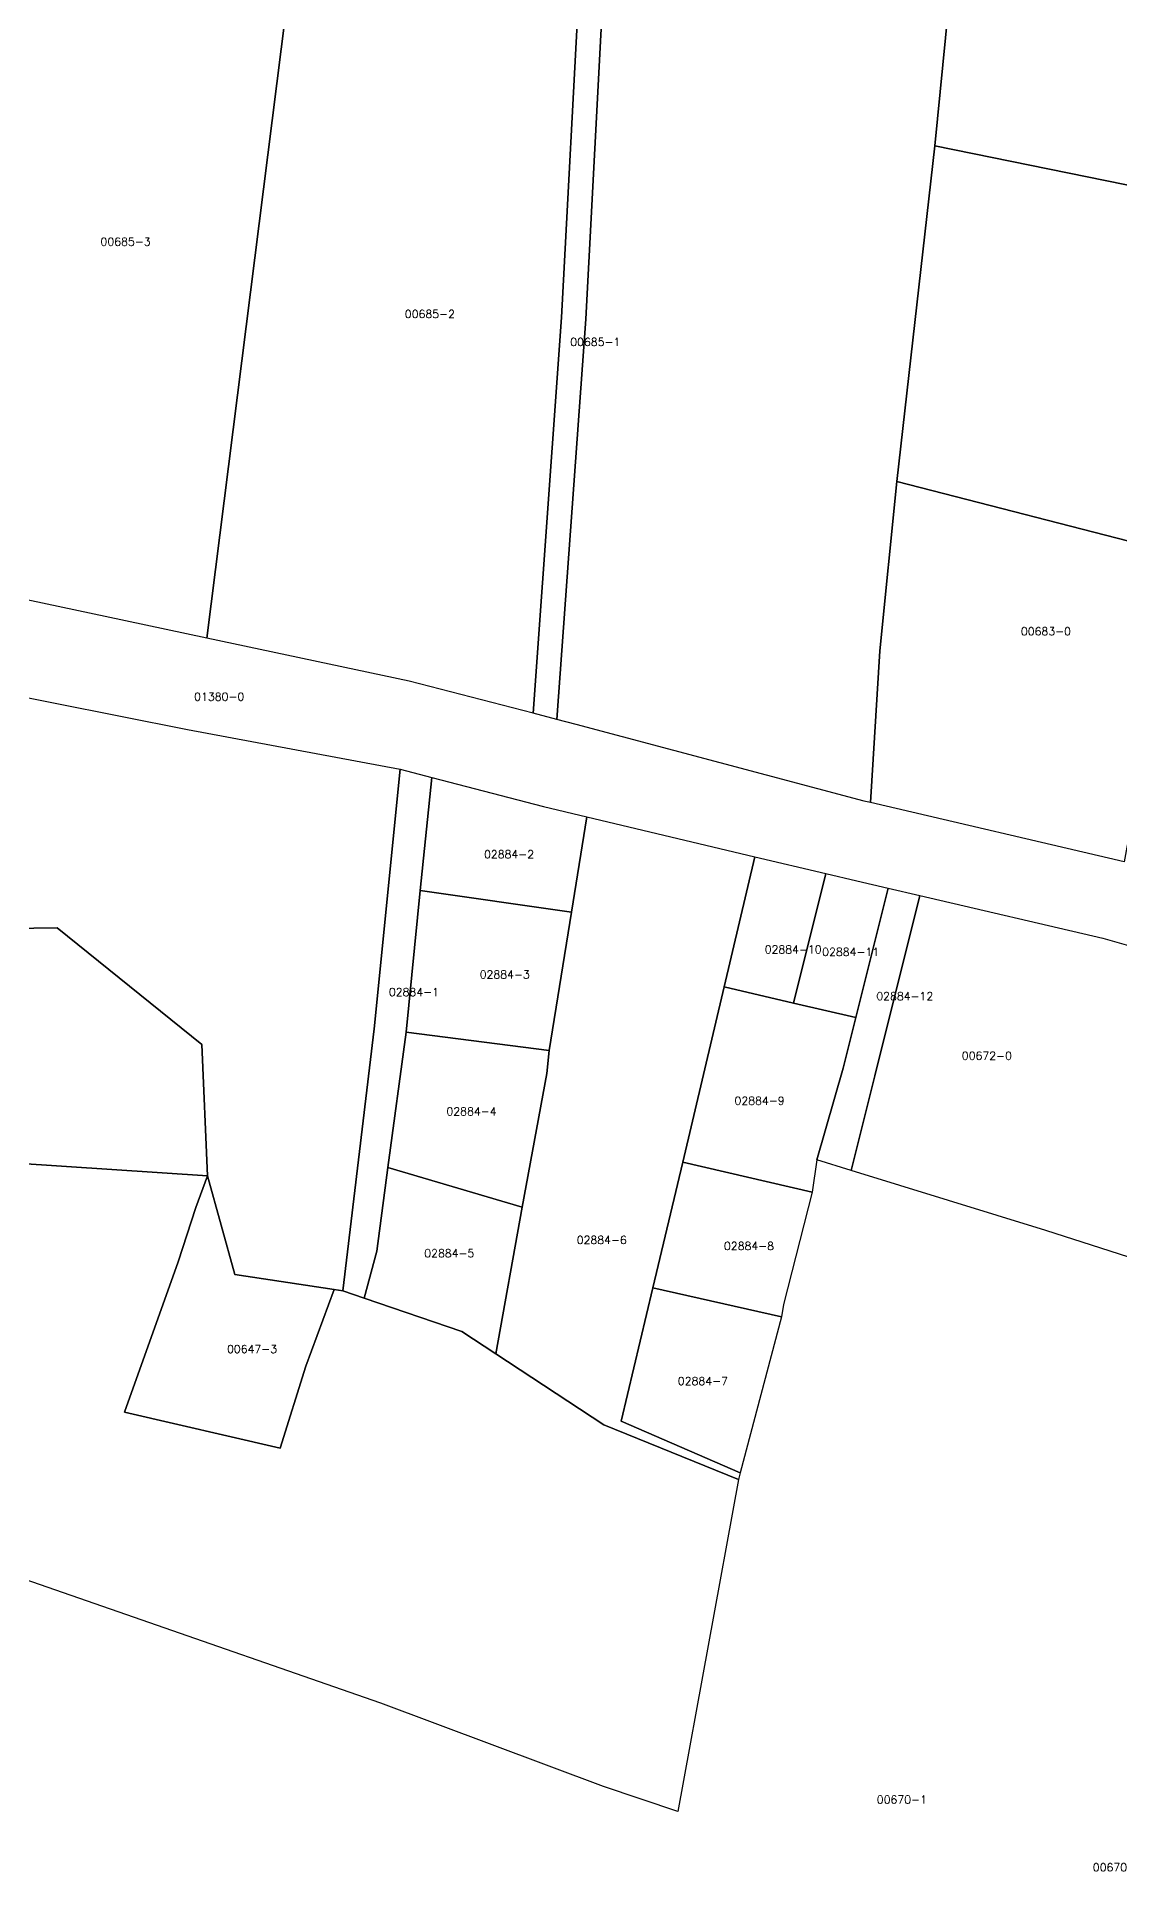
# Model space of a CAD drawing. Header units: metres. Extents: x 7423707 to 7427500, y 4706661 to 4708784.
# Drawn here: x 7425090.5 to 7425225.7, y 4706676.6 to 4706905.9 of the extents above; entities that cross this region are included whole.
import ezdxf

# ---------------------------------------------------------------- set-up
doc = ezdxf.new("R2010")
doc.units = ezdxf.units.M
doc.layers.add('Numrat_Parcelave', color=7, linetype='Continuous')
doc.layers.add('Parcelat_kadastrale2021', color=7, linetype='Continuous')
doc.styles.get("Standard").update_dxf_attribs({"font": 'simplex.shx'})

msp = doc.modelspace()

# ---------------------------------------------------------------- linework, layer by layer
at = {"layer": 'Parcelat_kadastrale2021'}
for points in [[(7425155.49, 4706820.53), (7425159.11, 4706870.56), (7425161.33, 4706913.2), (7425161.56, 4706918.32), (7425163.57, 4706963.34), (7425167.26, 4706998.1), (7425169.51, 4706998.24), (7425201.02, 4706993.25), (7425212.79, 4706991.28), (7425213.84, 4706991.1), (7425211.34, 4706973.02), (7425211.33, 4706972.96), (7425211.31, 4706972.78), (7425208.71, 4706952.61), (7425205.99, 4706925.6), (7425202.7, 4706892.24), (7425197.96, 4706850.28), (7425195.82, 4706829.12), (7425194.64, 4706810.15), (7425194.04, 4706810.29), (7425194.02, 4706810.29), (7425193.86, 4706810.33), (7425157.89, 4706819.91)], [(7425123.21, 4706921.49), (7425111.75, 4706830.7), (7425101.62, 4706832.86), (7425087.33, 4706835.91), (7425072.66, 4706840.11), (7425071.08, 4706840.58), (7425080.38, 4706885.22), (7425080.13, 4706885.55), (7425088.12, 4706931.2), (7425108.76, 4706925.58)], [(7425202.7, 4706892.24), (7425205.99, 4706925.6), (7425245.29, 4706918.24), (7425245.01, 4706916.54), (7425241.05, 4706892.95), (7425240.74, 4706884.49)], [(7425158.36, 4706913.81), (7425156.08, 4706870.75), (7425152.53, 4706821.3), (7425137.04, 4706825.33), (7425111.75, 4706830.7), (7425123.21, 4706921.49), (7425128.28, 4706920.05)], [(7425152.53, 4706821.3), (7425156.08, 4706870.75), (7425158.36, 4706913.81), (7425161.33, 4706913.2), (7425159.11, 4706870.56), (7425155.49, 4706820.53)], [(7425197.96, 4706850.28), (7425202.7, 4706892.24), (7425240.74, 4706884.49), (7425239.73, 4706876.07), (7425235.71, 4706852.54), (7425233.55, 4706844.99), (7425231.29, 4706841.69)], [(7425194.64, 4706810.15), (7425195.82, 4706829.12), (7425197.96, 4706850.28), (7425231.29, 4706841.69), (7425233.55, 4706844.99), (7425233.43, 4706841.76), (7425230.91, 4706827.82), (7425226.32, 4706802.73)], [(7425131.42, 4706748.21), (7425128.74, 4706749.13), (7425132.66, 4706781.86), (7425135.93, 4706814.32), (7425139.85, 4706813.29), (7425138.41, 4706799.17), (7425136.65, 4706781.46), (7425134.39, 4706764.52), (7425133, 4706754.1)], [(7425139.85, 4706813.29), (7425153.8, 4706809.65), (7425159.22, 4706808.36), (7425157.33, 4706796.46), (7425138.41, 4706799.17)], [(7425178.15, 4706725.56), (7425161.33, 4706732.37), (7425147.84, 4706741.27), (7425151.14, 4706759.59), (7425154.22, 4706776.29), (7425154.53, 4706779.18), (7425157.33, 4706796.46), (7425159.22, 4706808.36), (7425180.22, 4706803.38), (7425176.36, 4706787.1), (7425171.21, 4706765.19), (7425167.47, 4706749.51), (7425163.51, 4706732.83), (7425178.37, 4706726.39)], [(7425180.22, 4706803.38), (7425189.07, 4706801.28), (7425185.03, 4706785.09), (7425176.36, 4706787.1)], [(7425189.07, 4706801.28), (7425192.93, 4706800.37), (7425196.86, 4706799.45), (7425192.83, 4706783.28), (7425185.03, 4706785.09)], [(7425157.33, 4706796.46), (7425154.53, 4706779.18), (7425136.65, 4706781.46), (7425138.41, 4706799.17)], [(7425192.26, 4706764.17), (7425187.96, 4706765.51), (7425191.25, 4706776.95), (7425192.83, 4706783.28), (7425196.86, 4706799.45), (7425200.83, 4706798.52), (7425195.21, 4706776.01)], [(7425239.49, 4706749.29), (7425216.55, 4706756.65), (7425192.26, 4706764.17), (7425195.21, 4706776.01), (7425200.83, 4706798.52), (7425223.68, 4706793.18), (7425244.08, 4706787.38), (7425263.92, 4706781.95), (7425254.51, 4706744.82)], [(7425111.83, 4706763.5), (7425087.93, 4706765.09), (7425067.64, 4706766.75), (7425061.91, 4706766.45), (7425061.79, 4706769.44), (7425060.85, 4706794.05), (7425093.08, 4706794.48), (7425111.13, 4706779.9)], [(7425187.96, 4706765.51), (7425187.36, 4706761.44), (7425171.21, 4706765.19), (7425176.36, 4706787.1), (7425185.03, 4706785.09), (7425192.83, 4706783.28), (7425191.25, 4706776.95)], [(7425154.53, 4706779.18), (7425154.22, 4706776.29), (7425151.14, 4706759.59), (7425134.39, 4706764.52), (7425136.65, 4706781.46)], [(7425187.36, 4706761.44), (7425183.78, 4706747.43), (7425183.56, 4706745.86), (7425167.47, 4706749.51), (7425171.21, 4706765.19)], [(7425127.68, 4706749.29), (7425124.13, 4706739.71), (7425120.94, 4706729.47), (7425101.47, 4706733.97), (7425108.19, 4706752.73), (7425110.39, 4706759.52), (7425111.83, 4706763.5), (7425115.28, 4706751.17)], [(7425147.84, 4706741.27), (7425143.63, 4706744.06), (7425131.42, 4706748.21), (7425133, 4706754.1), (7425134.39, 4706764.52), (7425151.14, 4706759.59)], [(7425183.56, 4706745.86), (7425178.37, 4706726.39), (7425163.51, 4706732.83), (7425167.47, 4706749.51)]]:
    msp.add_lwpolyline(points, close=True, dxfattribs=at)
for points in [[(7425084.21, 4706824.28), (7425109.37, 4706819.29), (7425135.93, 4706814.32), (7425132.66, 4706781.86), (7425128.74, 4706749.13), (7425127.68, 4706749.29), (7425115.28, 4706751.17), (7425111.83, 4706763.5), (7425111.13, 4706779.9), (7425093.08, 4706794.48), (7425060.85, 4706794.05)], [(7425087.93, 4706765.09), (7425111.83, 4706763.5), (7425110.39, 4706759.52), (7425108.19, 4706752.73), (7425101.47, 4706733.97), (7425120.94, 4706729.47), (7425124.13, 4706739.71), (7425127.68, 4706749.29), (7425128.74, 4706749.13), (7425131.42, 4706748.21), (7425143.63, 4706744.06), (7425147.84, 4706741.27), (7425161.33, 4706732.37), (7425178.15, 4706725.56), (7425170.59, 4706684.05), (7425161.29, 4706687.18), (7425133.51, 4706697.6), (7425099.72, 4706709.35), (7425069.27, 4706719.91)]]:
    msp.add_lwpolyline(points, dxfattribs=at)

# ---------------------------------------------------------------- texts
at = {"layer": 'Numrat_Parcelave'}
for s, p in [('00685-3', (7425098.48, 4706879.74)), ('00685-2', (7425136.49, 4706870.71)), ('00685-1', (7425157.15, 4706867.21)), ('00683-0', (7425213.44, 4706831.05)), ('01380-0', (7425110.18, 4706822.88)), ('02884-2', (7425146.38, 4706803.18)), ('02884-10', (7425181.44, 4706791.29)), ('02884-11', (7425188.62, 4706790.98)), ('02884-3', (7425145.84, 4706788.16)), ('02884-1', (7425134.5, 4706785.97)), ('02884-12', (7425195.38, 4706785.45)), ('00672-0', (7425206.06, 4706778)), ('02884-4', (7425141.69, 4706771.05)), ('02884-9', (7425177.67, 4706772.38)), ('02884-6', (7425157.96, 4706754.98)), ('02884-5', (7425138.92, 4706753.32)), ('02884-8', (7425176.35, 4706754.23)), ('00647-3', (7425114.28, 4706741.35)), ('02884-7', (7425170.59, 4706737.35)), ('00670-1', (7425195.44, 4706685.04)), ('00670-2', (7425222.42, 4706676.58))]:
    msp.add_text(s, height=1, dxfattribs=at).set_placement(p)

doc.saveas('drawing.dxf')
